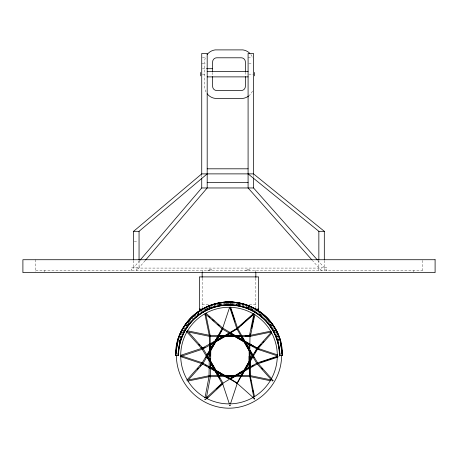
<?xml version="1.0" encoding="UTF-8"?>
<svg xmlns="http://www.w3.org/2000/svg" width="458" height="458" viewBox="0 0 458 458"><rect width="100%" height="100%" fill="white"/><g stroke="black" fill="none" stroke-linecap="round" stroke-linejoin="round"><path stroke-width="0.34" stroke-dasharray="2.29 1.72" d="M204.772 398.958L205.562 399.038M205.041 399.027L204.692 399.399L205.104 399.542A2.862 2.467 47.1 0 0 205.636 399.542L206.077 399.399L205.665 399.204A2.862 2.467 47.1 0 0 205.132 399.204M177.332 354.721L177.446 353.313M205.384 399.376L205.476 398.884M254.167 399.061C254.814 398.231 254.31 400.693 253.881 397.676M229.733 404.895C228.788 406.086 230.884 405.719 230.551 404.775M230.139 404.832L229.905 405.553L229.721 405.009M178.196 341.971L182.399 331.827M272.584 381.216L272.476 380.936A0.693 0.595 -78.4 0 1 272.602 380.638L272.533 381.153L273.157 380.713L272.665 381.216L271.199 380.93M186.601 380.403L186.606 380.936M185.954 326.022L189.715 321.115M139.627 260.682L131.274 270.46L131.274 267.735L139.055 267.735L139.055 260.596M145.072 260.694L136.73 270.46L136.724 267.735M204.697 399.347L205.132 399.204M194.53 316.306L196.711 314.635M197.255 314.217L201.068 311.291M205.236 308.984L212.85 305.83M278.172 357.005L279.512 356.559M219.468 304.244L225.599 303.436M202.419 57.794L205.825 57.794M248.087 57.794L252.175 57.794M201.732 63.61L205.825 63.61M248.768 63.61L252.175 63.61M202.419 68.7L205.825 68.7M202.419 74.15L205.825 74.15M248.768 74.15L253.537 74.15M134.228 241.458L136.724 241.458M136.73 268.079L321.27 268.079M35.781 270.46L422.219 270.46M202.167 304.81L208.608 304.81M216.479 304.81L218.626 304.81M239.379 304.81L241.526 304.81M249.398 304.81L255.839 304.81M232.401 303.436L238.532 304.244M271.691 380.031L273.134 380.352M254.917 398.7L253.875 397.779M245.15 305.83L252.764 308.984M256.932 311.291L259.657 313.381M260.201 313.799L263.47 316.306M253.646 397.991L254.688 398.912M253.2 398.323L254.242 399.25M317.703 260.293L326.726 270.46L326.726 267.735L321.27 267.735L321.27 270.46L312.299 260.35M272.212 379.31L273.237 380.546M271.892 379.711L272.831 380.77M268.285 321.115L272.046 326.022M229.447 405.679L229.99 405.897L230.363 405.422M275.601 331.827L279.283 340.706M280.554 353.313L280.668 354.721M422.219 260.407L422.219 271.932M413.849 270.46L413.849 271.892M324.31 260.499L324.31 270.46M318.854 260.499L318.854 270.46M255.839 270.46L255.839 272.607M255.839 278.212L255.839 307.673M255.839 310.392L255.839 311.68M253.537 175.088L253.537 177.235M245.362 72.106L245.362 75.902M212.644 72.398L212.644 75.902M202.167 270.46L202.167 272.607M202.167 278.212L202.167 307.673M202.167 310.306L202.167 312.11M201.732 175.088L201.732 177.235M133.604 260.596L133.604 267.735M44.157 270.46L44.157 271.892M35.781 259.726L35.781 271.932M206.008 92.001A12.085 12.085 0 0 1 204.749 87.999L204.749 60.307A12.085 12.085 0 0 1 206.008 56.3M250.858 54.525A12.085 12.085 0 0 1 252.432 57.256M252.432 91.045A12.085 12.085 0 0 1 249.037 95.682M178.981 342.183A51.783 51.783 0 0 1 179.794 339.464M180.017 338.788A51.783 51.783 0 0 1 181.58 334.781M182.805 332.193A51.783 51.783 0 0 1 183.807 330.31M184.156 329.697A51.783 51.783 0 0 1 185.639 327.275M186.034 326.68A51.783 51.783 0 0 1 187.27 324.922M187.7 324.35A51.783 51.783 0 0 1 189.034 322.661M193.396 317.984A51.783 51.783 0 0 0 192.383 318.968A51.857 51.857 0 0 1 196.585 315.115M197.192 314.726A51.783 51.783 0 0 1 198.915 313.438M203.724 310.392A51.783 51.783 0 0 1 208.195 308.165M208.854 307.885A51.783 51.783 0 0 1 212.197 306.608M212.878 306.379A51.783 51.783 0 0 1 218.357 304.908M219.061 304.765A51.783 51.783 0 0 1 221.884 304.295M224.735 303.98A51.783 51.783 0 0 1 233.265 303.98M236.116 304.295A51.783 51.783 0 0 1 237.53 304.513M238.24 304.633A51.783 51.783 0 0 1 241.028 305.223M242.402 305.566A51.783 51.783 0 0 1 246.473 306.843M247.148 307.089A51.783 51.783 0 0 1 250.463 308.463M251.11 308.761A51.783 51.783 0 0 1 254.894 310.742M260.236 314.285A51.783 51.783 0 0 1 261.924 315.619M265.617 318.968A51.783 51.783 0 0 1 267.088 320.503M269.865 323.777A51.783 51.783 0 0 1 271.147 325.506M271.56 326.09A51.783 51.783 0 0 1 275.195 332.193M276.42 334.781A51.783 51.783 0 0 1 277.496 337.437M277.743 338.113A51.783 51.783 0 0 1 279.019 342.183M179.089 342.212A51.668 51.668 0 0 1 179.685 340.174M182.902 332.245A51.668 51.668 0 0 1 183.904 330.367M187.791 324.419A51.668 51.668 0 0 1 189.12 322.73M205.024 309.82A51.668 51.668 0 0 1 208.241 308.274M208.9 307.988A51.668 51.668 0 0 1 210.892 307.198M219.079 304.879A51.668 51.668 0 0 1 221.901 304.41M226.166 303.998A51.668 51.668 0 0 1 231.834 303.998M236.099 304.41A51.668 51.668 0 0 1 237.513 304.622M238.217 304.747A51.668 51.668 0 0 1 240.313 305.171M247.108 307.198A51.668 51.668 0 0 1 250.411 308.566M251.064 308.864A51.668 51.668 0 0 1 254.224 310.49M269.773 323.852A51.668 51.668 0 0 1 271.056 325.569M274.096 330.367A51.668 51.668 0 0 1 275.098 332.245M278.315 340.174A51.668 51.668 0 0 1 278.911 342.212M178.912 342.166A51.857 51.857 0 0 1 181.517 334.752M181.809 334.094A51.857 51.857 0 0 1 183.744 330.275M184.093 329.663A51.857 51.857 0 0 1 188.977 322.615M189.44 322.066A51.857 51.857 0 0 1 191.347 319.936M197.146 314.669A51.857 51.857 0 0 1 203.071 310.679M203.69 310.329A51.857 51.857 0 0 1 212.174 306.539M212.856 306.31A51.857 51.857 0 0 1 215.581 305.497M216.955 305.154A51.857 51.857 0 0 1 221.878 304.226M222.588 304.129A51.857 51.857 0 0 1 233.986 303.975M234.696 304.049A51.857 51.857 0 0 1 241.045 305.154M242.419 305.497A51.857 51.857 0 0 1 246.501 306.774M247.171 307.02A51.857 51.857 0 0 1 256.142 311.406M259.125 313.381A51.857 51.857 0 0 1 260.854 314.669M261.415 315.115A51.857 51.857 0 0 1 265.165 318.425M266.653 319.936A51.857 51.857 0 0 1 267.621 320.984M268.096 321.522A51.857 51.857 0 0 1 273.907 329.663M274.256 330.275A51.857 51.857 0 0 1 276.191 334.094M276.483 334.752A51.857 51.857 0 0 1 279.088 342.166M179.21 342.246A51.548 51.548 0 0 1 179.799 340.214M206.346 309.287A51.548 51.548 0 0 1 208.287 308.383M213.628 306.385A51.548 51.548 0 0 1 215.661 305.795M249.713 308.383A51.548 51.548 0 0 1 251.654 309.287M211.338 269.522L207.932 269.522L207.932 270.546L211.338 270.546L211.338 269.522M249.169 269.522L245.763 269.522L245.763 270.546L249.169 270.546L249.169 269.522"/><path stroke-width="0.69" d="M209.031 376.218L209.226 360.984M209.249 359.576L209.329 353.233M209.346 351.824L209.438 344.777M210.451 375.921L210.857 344.479L210.434 344.422M248.94 367.305L248.992 363.165M249.009 361.786L249.083 356.267M249.719 356.141L249.982 335.903M250.085 367.076L250.165 360.864M250.183 359.484L250.223 356.032M219.039 375.491L218.935 375.841M252.198 356.124L250.171 359.667M244.074 341.903L222.307 328.959L205.825 314.32L210.148 335.325L209.873 335.754L209.323 335.617M210.514 363.692L210.434 367.408L210.474 367.064L237.261 383.014L236.574 383.541L237.233 382.985M210.857 344.525L210.462 344.496M206.318 398.111L210.445 376.447L209.071 376.671M210.445 376.447L209.999 376.642A2.731 2.347 10.8 0 1 209.632 376.699M175.471 355.185L177.24 341.72M175.643 355.202L177.366 341.754M175.695 355.213L177.464 341.777M175.803 355.225L177.572 341.805A53.242 53.242 0 0 1 280.428 341.805L282.197 355.225M281.601 355.585C281.51 384.079 257.493 408.095 229 408.187C200.507 408.095 176.49 384.079 176.404 355.585M205.041 397.555L209.031 376.59M271.531 380.066L256.972 363.686L257.694 362.976M250.28 376.018L254.545 396.731M249.347 336.012L253.909 313.839M250.125 335.21L250.411 333.825M251.551 328.289L253.119 320.674M253.406 319.289L253.972 316.518M250.486 335.806L254.894 314.417M253.738 396.983L249.662 375.961A0.687 0.59 -11.6 0 1 249.971 375.858C248.906 375.938 250.223 376.739 249.461 376.213L249.473 361.402A0.681 0.59 -0.7 0 1 249.782 361.31L250.091 361.476L250.263 376.081M202.911 363.606L219.016 336.355M222.691 328.14L229.452 307.77M230.586 403.492L237.032 384.085M229.641 378.566L229.91 378.348L229.532 378.543M252.232 355.986L250.131 352.431M222.107 328.535L217.962 335.926M207.566 356.124L209.335 352.969M207.503 354.595L209.592 350.862M210.64 348.996L217.613 336.544M215.048 341.662L217.75 336.842M212.712 346.122L214.779 342.424M218.506 335.771L221.54 330.355M210.377 351.109L222.617 329.256M215.93 341.651L218.872 336.401L235.315 336.613M237.112 382.974L249.484 360.898M253.131 397.527L237.255 383.415L241.28 376.23M241.933 375.062L244.343 370.757M245.036 369.526L248.482 363.371M250.555 359.679L251.242 358.448M251.934 357.217L252.621 355.986M206.747 355.133L209.501 350.502M202.03 363.062L206.403 355.711M210.216 349.299L214.155 342.67M214.871 341.468L217.739 336.653M205.762 357.807L206.489 356.576M213.067 345.521L213.794 344.296M256.657 348.887L240.914 375.36M241.143 375.251L210.44 375.589M242.356 373.814L243.089 372.589M246.009 367.677L248.568 363.377M249.662 361.534L250.394 360.303M252.953 356.003L253.68 354.778M254.78 352.935L256.606 349.86M241.973 375.342L244.526 371.054M245.253 369.829L249.261 363.085M249.988 361.86L252.908 356.959M253.635 355.734L257.642 348.996M201.697 362.948L202.384 363.011L201.984 363.704M140.091 260.138L201.732 187.963L201.732 178.66M145.535 260.15L207.188 187.963L207.188 53.466L201.738 53.466L201.732 174.372M187.07 379.877L201.566 363.572L180.979 356.736M197.306 369.142L198.245 368.089M200.123 365.976L201.062 364.917M202.854 363.686L188.352 379.997L209.724 375.6M257.024 348.269L271.554 331.93M257.802 348.103L261.089 344.405M262.966 342.292L263.905 341.239M258.112 348.469L271.674 333.206M206.587 397.59L221.924 383.34M206.919 397.95L207.938 397M216.617 388.934L221.208 384.663M206.587 398.924L222.92 383.735M253.566 313.501L236.666 328.523L224.386 335.823M239.855 326.239L237.255 328.552L220.058 338.783M240.897 325.312L244.017 322.541M245.059 321.613L253.383 314.211M254.093 314.011L237.713 328.575L215.695 341.668M133.604 259.881L133.604 231.313L201.732 173.88L253.537 173.88L324.31 231.313L324.31 259.783M133.604 231.313L139.055 231.313L207.188 173.88M282.563 355.179C282.494 326.256 257.831 302.011 229 301.914C200.146 302.011 175.546 326.256 175.408 355.173L178.551 355.585A50.449 50.449 0 0 1 229 305.137A50.449 50.449 0 0 1 279.449 355.585L282.615 355.173M209.575 335.096L209.3 335.525L204.846 313.896M213.331 342.395L215.787 340.935M217.018 340.208L223.155 336.556M212.071 343.529L213.296 342.796M210.806 344.576L213.863 342.756M244.097 370.15L229.521 378.818L224.094 375.589M245.311 369.429L248.957 367.259M222.554 383.415L229.309 379.396M230.54 378.669L234.839 376.11M236.065 375.377L240.364 372.823M248.351 368.072L249.576 367.345M240.084 373.442L230.282 379.27L237.255 383.415M210.067 343.775L223.063 336.493M202.167 348.2L209.449 344.118M203.713 347.937L204.955 347.244M214.258 342.029L215.495 341.336M203.283 348.761L225.113 336.527M226.361 335.829L230.025 333.693M239.5 372.898L256.623 363.303M240.805 372.594L243.164 371.272M244.343 370.614L246.118 369.623M247.887 368.627L249.656 367.637M252.02 366.314L253.789 365.318M231.725 377.684L229.905 378.703L226.784 376.957M236.586 374.959L239.019 373.596M239.694 373.825L249.129 368.53M249.719 368.203L257.39 363.904M202.659 349.111L180.899 356.347M252.576 355.757L252.427 355.872A1.065 0.927 29.3 0 1 252.633 355.826M180.807 355.282L201.589 348.378M257.213 362.971L277.348 356.29M260.018 362.444L276.787 356.874M258.06 363.681L277.502 357.229M270.518 331.197L249.759 335.468L235.326 335.657M271.548 331.941L250.211 336.338L224.38 336.67M187.894 381.067L209.272 376.665M209.564 368.089L209.14 367.986L210.405 367.883A1.718 1.489 0.7 0 1 210.027 368.009M219.01 335.869L224.3 335.8M226.367 335.771L233.259 335.68M244.984 335.966L249.266 335.914M218.684 336.745L223.029 336.687M209.919 376.528L231.8 376.247M206.506 68.7L212.644 68.7M207.188 71.425L248.087 71.425M207.188 76.881L248.087 76.881M207.188 168.807L248.087 168.807M207.188 182.507L248.087 182.507M201.732 187.963L253.537 187.963L317.228 259.76M248.087 173.88L318.854 231.313L324.31 231.313M227.214 304.81L230.792 304.81M199.373 309.104L202.167 309.104M255.839 309.104L258.627 309.104M209.924 335.416L218.185 335.525M218.426 335.634L233.145 335.823M235.252 335.851L240.794 335.92M240.942 336.59L243.038 340.26M236.746 336.63L240.954 336.647M218.008 336.493L209.724 336.39L188.41 331.998L202.934 348.349L216.136 370.551M249.473 375.6L218.798 375.222M228.559 376.247L249.828 376.516M187.929 330.888L209.237 335.273M250.217 375.612L270.999 379.888M250.411 376.648L270.506 380.787M229.71 333.676L229.595 333.613M186.675 331.638L187.036 331.632A0.618 0.532 -41.6 0 0 187.356 331.374L187.425 330.905M257.991 348.401L277.439 354.858M257.333 348.635L259.348 349.299M257.276 349.156L277.411 355.837M202.161 362.765L181.254 355.826M202.024 363.183L202.47 363.331M237.158 336.882L257.385 348.212M231.708 333.83L235.395 335.891M237.227 336.922L243.341 340.346M249.976 344.061L257.322 348.177M236.139 336.756L237.381 337.454M244.24 341.296L247.984 343.391M249.85 344.445L253.595 346.54M229.767 333.745L233.511 335.84M234.759 336.538L257.213 349.116M203.203 363.354L224.403 375.228M226.893 376.625L230.013 378.371M205.59 365.078L206.839 365.776M208.705 366.824L209.953 367.528M211.201 368.226L214.939 370.322M216.187 371.02L217.436 371.719M219.302 372.766L220.55 373.465M202.264 363.892L215.357 371.226M216.605 371.925L222.84 375.417M224.088 376.115L229.074 378.909M243.381 340.386L222.8 328.146M244.549 341.078L249.232 343.866M230.174 333.086L231.359 333.79M232.538 334.489L233.723 335.193M245.826 342.945L249.341 345.034M210.228 367.345L211.436 368.06M215.655 370.568L216.863 371.289M218.672 372.365L222.29 374.512M212.838 369.429L214.625 370.488M216.411 371.553L223.544 375.795M241.32 375.354L241.572 375.383M205.98 313.186L222.874 328.203M208.819 316.341L209.873 317.28M212.518 319.632L214.098 321.041M217.796 324.327L219.382 325.735M207.531 355.677L209.312 358.809M311.829 259.818L248.087 187.963L248.087 53.466L253.537 53.466L253.537 174.372M257.888 363.2L271.749 378.789M261.558 368.089L262.497 369.142M198.715 344.405L199.654 345.464M201.062 347.05L202.001 348.103M186.589 331.575L201.606 348.475M242.036 336.641L244.956 341.554M245.688 342.779L249.335 348.922M250.068 350.147L257.734 363.034M253.36 356.65L254.081 357.87M243.765 341.485L256.875 363.532M216.852 371.759L219.01 375.388M209.415 360.303L210.142 361.534M202.379 349.528L209.678 361.809M210.777 363.652L214.424 369.789M215.157 371.02L217.71 375.314M237.702 328.455L248.837 348.338M250.234 350.822L252.318 354.549M241.927 336.893L242.614 338.124M246.066 344.284L246.753 345.515M236.855 328.735L249.433 351.183M210.342 360.641L222.972 383.186M216.285 372.228L216.983 373.47M218.374 375.961L219.766 378.445M207.44 357.417L209.449 361.001M210.76 363.343L214.401 369.841M215.071 371.037L217.75 375.818M218.088 376.419L221.798 383.037M230.58 307.032L237.679 328.426M230.569 308.429L234.805 321.173M229.698 307.204L236.826 328.684M222.777 384.09L229.275 403.658M250.268 377.449L250.984 380.913M252.976 390.605L253.263 391.985M205.27 313.799L205.556 315.196M280.76 341.72L282.454 355.19M280.634 341.754L282.357 355.202M280.536 341.777L282.305 355.213M249.971 352.128L250.068 359.679M249.839 365.037L249.868 367.144M249.873 367.848L249.982 376.064M249.055 344.748L249.1 348.177M249.123 350.238L249.266 361.225M210.153 335.823L210.417 355.832M210.451 358.688L210.497 362.261M209.993 349.128L210.085 356.089M209.306 335.983L209.415 344.611M209.426 345.326L209.564 356.015M249.793 361.104L249.793 361.522M318.854 231.313L318.854 259.783M258.627 311.68L258.627 276.901L199.373 276.901L199.373 311.245M255.839 272.607L255.839 277.508M254.562 72.45L254.562 75.856M253.537 177.95L253.537 187.963M245.362 71.7L245.362 61.882A4.088 4.088 0 0 0 241.269 57.794L216.731 57.794A4.088 4.088 0 0 0 212.638 61.882L212.644 71.7M245.362 76.606L245.362 86.419A4.088 4.088 0 0 1 241.269 90.512L216.731 90.512A4.088 4.088 0 0 1 212.638 86.419L212.644 76.606M202.167 272.607L202.167 277.508M200.713 72.45L200.713 75.856M139.055 231.313L139.055 259.881M207.142 54.525A12.085 12.085 0 0 1 215.151 49.899L242.849 49.899A12.085 12.085 0 0 1 249.816 53.34M248.625 96.008A12.085 12.085 0 0 1 242.849 98.401L215.151 98.401A12.085 12.085 0 0 1 207.142 93.781M177.412 341.765A53.409 53.409 0 0 1 280.588 341.765M178.431 355.568A50.569 50.569 0 0 1 229 305.011A50.569 50.569 0 0 1 279.569 355.568M178.294 355.551A50.706 50.706 0 0 1 229 304.879A50.706 50.706 0 0 1 279.706 355.551M178.139 355.534A50.861 50.861 0 0 1 229 304.719A50.861 50.861 0 0 1 279.861 355.534M177.309 341.737A53.517 53.517 0 0 1 280.691 341.737M435.1 259.726L22.9 259.726L22.9 272.607L435.1 272.607L435.1 259.726M280.788 341.708A53.615 53.615 0 0 0 177.212 341.708A53.655 53.655 0 0 1 280.828 341.702M204.846 397.418A48.308 48.308 0 0 0 277.308 355.585A48.308 48.308 0 0 0 204.846 313.753A48.308 48.308 0 0 0 204.846 397.418"/></g></svg>
